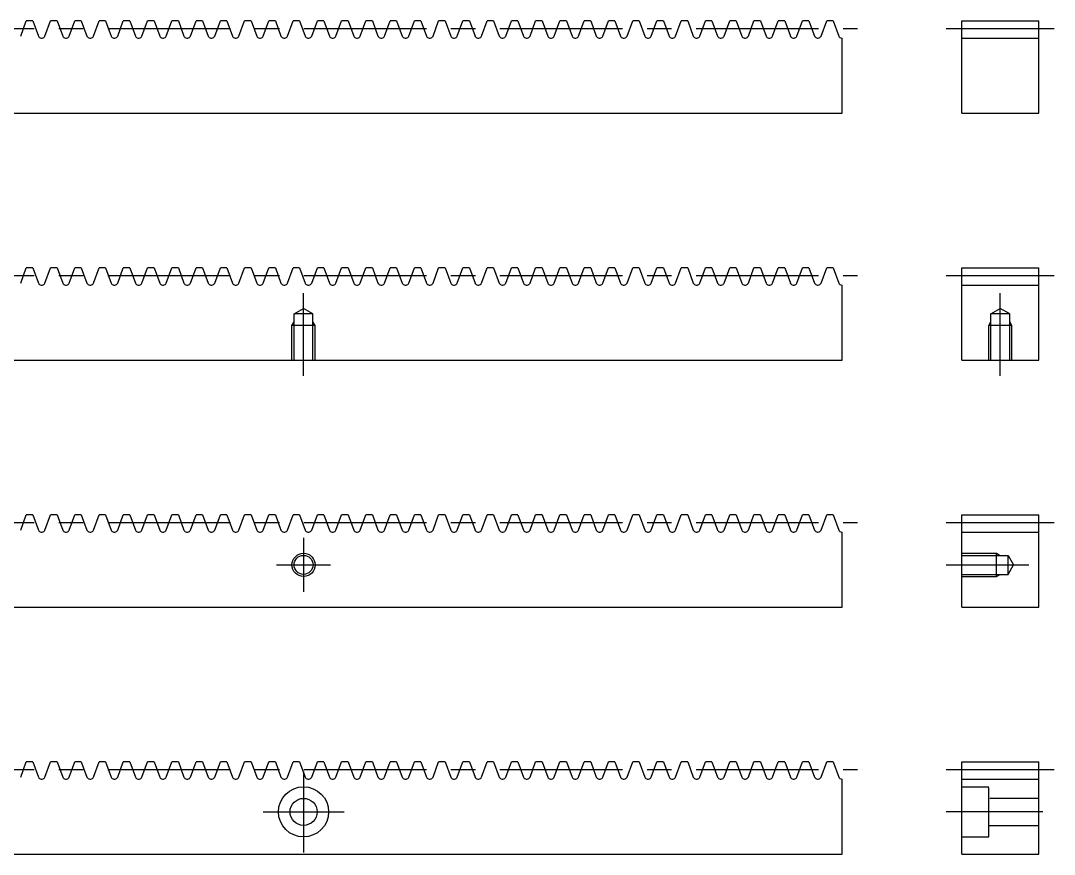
# Model space of a CAD drawing. Extents: x 0 to 537, y -23 to 123.
# Drawn here: x 403.1 to 537, y 15 to 123 of the extents above; entities that cross this region are included whole.
import ezdxf

# ---------------------------------------------------------------- set-up
doc = ezdxf.new("R2010")
doc.units = 0
doc.header["$LTSCALE"] = 0.5
doc.linetypes.add('CENTER', pattern=[50.8, 31.75, -6.35, 6.35, -6.35])
doc.linetypes.add('DASHED', pattern=[19.05, 12.7, -6.35])
for name, color, linetype in [('MSM_CENTER', 1, 'CENTER'), ('MSM_CONTINUOUS', 7, 'CONTINUOUS'), ('MSM_DASHED', 4, 'DASHED'), ('MSM_NARROW', 5, 'CONTINUOUS')]:
    doc.layers.add(name, color=color, linetype=linetype)

msp = doc.modelspace()

# ---------------------------------------------------------------- linework, layer by layer
at = {"layer": 'MSM_CENTER'}
for p, q in [((8, 122), (511.51, 122)), ((523, 122), (537, 122)), ((8, 90), (511.51, 90)), ((523, 90), (537, 90)), ((439.76, 77), (439.76, 87.71)), ((530, 77), (530, 87.71)), ((8, 58), (511.51, 58)), ((523, 58), (537, 58)), ((439.76, 56), (439.76, 49)), ((436.26, 52.5), (443.25, 52.5)), ((523, 52.5), (533.71, 52.5)), ((8, 26), (511.51, 26)), ((439.76, 25.75), (439.76, 15.25)), ((523, 26), (537, 26)), ((434.51, 20.5), (445, 20.5)), ((535.5, 20.5), (523, 20.5))]:
    msp.add_line(p, q, dxfattribs=at)
at = {"layer": 'MSM_CONTINUOUS'}
for p, q in [((403.12, 121), (403.85, 123)), ((404.69, 123), (403.85, 123)), ((404.69, 123), (405.42, 121)), ((406.26, 121), (406.99, 123)), ((407.83, 123), (406.99, 123)), ((407.83, 123), (408.56, 121)), ((409.4, 121), (410.13, 123)), ((410.97, 123), (410.13, 123)), ((410.97, 123), (411.7, 121)), ((412.54, 121), (413.27, 123)), ((414.11, 123), (413.27, 123)), ((414.11, 123), (414.84, 121)), ((415.69, 121), (416.41, 123)), ((417.26, 123), (416.41, 123)), ((417.26, 123), (417.98, 121)), ((418.83, 121), (419.56, 123)), ((420.4, 123), (419.56, 123)), ((420.4, 123), (421.13, 121)), ((421.97, 121), (422.7, 123)), ((423.54, 123), (422.7, 123)), ((423.54, 123), (424.27, 121)), ((425.11, 121), (425.84, 123)), ((426.68, 123), (425.84, 123)), ((426.68, 123), (427.41, 121)), ((428.25, 121), (428.98, 123)), ((429.82, 123), (428.98, 123)), ((429.82, 123), (430.55, 121)), ((431.39, 121), (432.12, 123)), ((432.96, 123), (432.12, 123)), ((432.96, 123), (433.69, 121)), ((434.54, 121), (435.26, 123)), ((436.11, 123), (435.26, 123)), ((436.11, 123), (436.83, 121)), ((437.68, 121), (438.4, 123)), ((439.25, 123), (438.4, 123)), ((439.25, 123), (439.98, 121)), ((440.82, 121), (441.55, 123)), ((442.39, 123), (441.55, 123)), ((442.39, 123), (443.12, 121)), ((443.96, 121), (444.69, 123)), ((445.53, 123), (444.69, 123)), ((445.53, 123), (446.26, 121)), ((447.1, 121), (447.83, 123)), ((448.67, 123), (447.83, 123)), ((448.67, 123), (449.4, 121)), ((450.24, 121), (450.97, 123)), ((451.81, 123), (450.97, 123)), ((451.81, 123), (452.54, 121)), ((453.38, 121), (454.11, 123)), ((454.96, 123), (454.11, 123)), ((454.96, 123), (455.68, 121)), ((456.53, 121), (457.25, 123)), ((458.1, 123), (457.25, 123)), ((458.1, 123), (458.83, 121)), ((459.67, 121), (460.4, 123)), ((461.24, 123), (460.4, 123)), ((461.24, 123), (461.97, 121)), ((462.81, 121), (463.54, 123)), ((464.38, 123), (463.54, 123)), ((464.38, 123), (465.11, 121)), ((465.95, 121), (466.68, 123)), ((467.52, 123), (466.68, 123)), ((467.52, 123), (468.25, 121)), ((469.09, 121), (469.82, 123)), ((470.66, 123), (469.82, 123)), ((470.66, 123), (471.39, 121)), ((472.23, 121), (472.96, 123)), ((473.81, 123), (472.96, 123)), ((473.81, 123), (474.53, 121)), ((475.38, 121), (476.1, 123)), ((476.95, 123), (476.1, 123)), ((476.95, 123), (477.67, 121)), ((478.52, 121), (479.25, 123)), ((480.09, 123), (479.25, 123)), ((480.09, 123), (480.82, 121)), ((481.66, 121), (482.39, 123)), ((483.23, 123), (482.39, 123)), ((483.23, 123), (483.96, 121)), ((484.8, 121), (485.53, 123)), ((486.37, 123), (485.53, 123)), ((486.37, 123), (487.1, 121)), ((487.94, 121), (488.67, 123)), ((489.51, 123), (488.67, 123)), ((489.51, 123), (490.24, 121)), ((491.08, 121), (491.81, 123)), ((492.65, 123), (491.81, 123)), ((492.65, 123), (493.38, 121)), ((494.23, 121), (494.95, 123)), ((495.8, 123), (494.95, 123)), ((495.8, 123), (496.52, 121)), ((497.37, 121), (498.1, 123)), ((498.94, 123), (498.1, 123)), ((498.94, 123), (499.67, 121)), ((500.51, 121), (501.24, 123)), ((502.08, 123), (501.24, 123)), ((502.08, 123), (502.81, 121)), ((503.65, 121), (504.38, 123)), ((505.22, 123), (504.38, 123)), ((505.22, 123), (505.95, 121)), ((506.79, 121), (507.52, 123)), ((508.36, 123), (507.52, 123)), ((508.36, 123), (509.09, 121)), ((525, 123), (535, 123)), ((525, 111), (525, 123)), ((535, 111), (535, 123)), ((405.78, 120.75), (405.9, 120.75)), ((408.92, 120.75), (409.05, 120.75)), ((412.06, 120.75), (412.19, 120.75)), ((415.2, 120.75), (415.33, 120.75)), ((418.34, 120.75), (418.47, 120.75)), ((421.48, 120.75), (421.61, 120.75)), ((424.62, 120.75), (424.75, 120.75)), ((427.77, 120.75), (427.89, 120.75)), ((430.91, 120.75), (431.04, 120.75)), ((434.05, 120.75), (434.18, 120.75)), ((437.19, 120.75), (437.32, 120.75)), ((440.33, 120.75), (440.46, 120.75)), ((443.47, 120.75), (443.6, 120.75)), ((446.62, 120.75), (446.74, 120.75)), ((449.76, 120.75), (449.89, 120.75)), ((452.9, 120.75), (453.03, 120.75)), ((456.04, 120.75), (456.17, 120.75)), ((459.18, 120.75), (459.31, 120.75)), ((462.32, 120.75), (462.45, 120.75)), ((465.47, 120.75), (465.59, 120.75)), ((468.61, 120.75), (468.74, 120.75)), ((471.75, 120.75), (471.88, 120.75)), ((474.89, 120.75), (475.02, 120.75)), ((478.03, 120.75), (478.16, 120.75)), ((481.17, 120.75), (481.3, 120.75)), ((484.32, 120.75), (484.44, 120.75)), ((487.46, 120.75), (487.59, 120.75)), ((490.6, 120.75), (490.73, 120.75)), ((493.74, 120.75), (493.87, 120.75)), ((496.88, 120.75), (497.01, 120.75)), ((500.02, 120.75), (500.15, 120.75)), ((503.16, 120.75), (503.29, 120.75)), ((506.31, 120.75), (506.43, 120.75)), ((509.45, 120.75), (509.51, 120.75)), ((509.51, 111), (509.51, 120.75)), ((525, 120.75), (535, 120.75)), ((10, 111), (509.51, 111)), ((525, 111), (535, 111)), ((403.12, 89), (403.85, 91)), ((404.69, 91), (403.85, 91)), ((404.69, 91), (405.42, 89)), ((406.26, 89), (406.99, 91)), ((407.83, 91), (406.99, 91)), ((407.83, 91), (408.56, 89)), ((409.4, 89), (410.13, 91)), ((410.97, 91), (410.13, 91)), ((410.97, 91), (411.7, 89)), ((412.54, 89), (413.27, 91)), ((414.11, 91), (413.27, 91)), ((414.11, 91), (414.84, 89)), ((415.69, 89), (416.41, 91)), ((417.26, 91), (416.41, 91)), ((417.26, 91), (417.98, 89)), ((418.83, 89), (419.56, 91)), ((420.4, 91), (419.56, 91)), ((420.4, 91), (421.13, 89)), ((421.97, 89), (422.7, 91)), ((423.54, 91), (422.7, 91)), ((423.54, 91), (424.27, 89)), ((425.11, 89), (425.84, 91)), ((426.68, 91), (425.84, 91)), ((426.68, 91), (427.41, 89)), ((428.25, 89), (428.98, 91)), ((429.82, 91), (428.98, 91)), ((429.82, 91), (430.55, 89)), ((431.39, 89), (432.12, 91)), ((432.96, 91), (432.12, 91)), ((432.96, 91), (433.69, 89)), ((434.54, 89), (435.26, 91)), ((436.11, 91), (435.26, 91)), ((436.11, 91), (436.83, 89)), ((437.68, 89), (438.4, 91)), ((439.25, 91), (438.4, 91)), ((439.25, 91), (439.98, 89)), ((440.82, 89), (441.55, 91)), ((442.39, 91), (441.55, 91)), ((442.39, 91), (443.12, 89)), ((443.96, 89), (444.69, 91)), ((445.53, 91), (444.69, 91)), ((445.53, 91), (446.26, 89)), ((447.1, 89), (447.83, 91)), ((448.67, 91), (447.83, 91)), ((448.67, 91), (449.4, 89)), ((450.24, 89), (450.97, 91)), ((451.81, 91), (450.97, 91)), ((451.81, 91), (452.54, 89)), ((453.38, 89), (454.11, 91)), ((454.96, 91), (454.11, 91)), ((454.96, 91), (455.68, 89)), ((456.53, 89), (457.25, 91)), ((458.1, 91), (457.25, 91)), ((458.1, 91), (458.83, 89)), ((459.67, 89), (460.4, 91)), ((461.24, 91), (460.4, 91)), ((461.24, 91), (461.97, 89)), ((462.81, 89), (463.54, 91)), ((464.38, 91), (463.54, 91)), ((464.38, 91), (465.11, 89)), ((465.95, 89), (466.68, 91)), ((467.52, 91), (466.68, 91)), ((467.52, 91), (468.25, 89)), ((469.09, 89), (469.82, 91)), ((470.66, 91), (469.82, 91)), ((470.66, 91), (471.39, 89)), ((472.23, 89), (472.96, 91)), ((473.81, 91), (472.96, 91)), ((473.81, 91), (474.53, 89)), ((475.38, 89), (476.1, 91)), ((476.95, 91), (476.1, 91)), ((476.95, 91), (477.67, 89)), ((478.52, 89), (479.25, 91)), ((480.09, 91), (479.25, 91)), ((480.09, 91), (480.82, 89)), ((481.66, 89), (482.39, 91)), ((483.23, 91), (482.39, 91)), ((483.23, 91), (483.96, 89)), ((484.8, 89), (485.53, 91)), ((486.37, 91), (485.53, 91)), ((486.37, 91), (487.1, 89)), ((487.94, 89), (488.67, 91)), ((489.51, 91), (488.67, 91)), ((489.51, 91), (490.24, 89)), ((491.08, 89), (491.81, 91)), ((492.65, 91), (491.81, 91)), ((492.65, 91), (493.38, 89)), ((494.23, 89), (494.95, 91)), ((495.8, 91), (494.95, 91)), ((495.8, 91), (496.52, 89)), ((497.37, 89), (498.1, 91)), ((498.94, 91), (498.1, 91)), ((498.94, 91), (499.67, 89)), ((500.51, 89), (501.24, 91)), ((502.08, 91), (501.24, 91)), ((502.08, 91), (502.81, 89)), ((503.65, 89), (504.38, 91)), ((505.22, 91), (504.38, 91)), ((505.22, 91), (505.95, 89)), ((506.79, 89), (507.52, 91)), ((508.36, 91), (507.52, 91)), ((508.36, 91), (509.09, 89)), ((525, 91), (535, 91)), ((525, 79), (525, 91)), ((535, 79), (535, 91)), ((405.78, 88.75), (405.9, 88.75)), ((408.92, 88.75), (409.05, 88.75)), ((412.06, 88.75), (412.19, 88.75)), ((415.2, 88.75), (415.33, 88.75)), ((418.34, 88.75), (418.47, 88.75)), ((421.48, 88.75), (421.61, 88.75)), ((424.62, 88.75), (424.75, 88.75)), ((427.77, 88.75), (427.89, 88.75)), ((430.91, 88.75), (431.04, 88.75)), ((434.05, 88.75), (434.18, 88.75)), ((437.19, 88.75), (437.32, 88.75)), ((440.33, 88.75), (440.46, 88.75)), ((443.47, 88.75), (443.6, 88.75)), ((446.62, 88.75), (446.74, 88.75)), ((449.76, 88.75), (449.89, 88.75)), ((452.9, 88.75), (453.03, 88.75)), ((456.04, 88.75), (456.17, 88.75)), ((459.18, 88.75), (459.31, 88.75)), ((462.32, 88.75), (462.45, 88.75)), ((465.47, 88.75), (465.59, 88.75)), ((468.61, 88.75), (468.74, 88.75)), ((471.75, 88.75), (471.88, 88.75)), ((474.89, 88.75), (475.02, 88.75)), ((478.03, 88.75), (478.16, 88.75)), ((481.17, 88.75), (481.3, 88.75)), ((484.32, 88.75), (484.44, 88.75)), ((487.46, 88.75), (487.59, 88.75)), ((490.6, 88.75), (490.73, 88.75)), ((493.74, 88.75), (493.87, 88.75)), ((496.88, 88.75), (497.01, 88.75)), ((500.02, 88.75), (500.15, 88.75)), ((503.16, 88.75), (503.29, 88.75)), ((506.31, 88.75), (506.43, 88.75)), ((509.45, 88.75), (509.51, 88.75)), ((509.51, 79), (509.51, 88.75)), ((525, 88.75), (535, 88.75)), ((10, 79), (509.51, 79)), ((525, 79), (535, 79)), ((403.12, 57), (403.85, 59)), ((404.69, 59), (403.85, 59)), ((404.69, 59), (405.42, 57)), ((406.26, 57), (406.99, 59)), ((407.83, 59), (406.99, 59)), ((407.83, 59), (408.56, 57)), ((409.4, 57), (410.13, 59)), ((410.97, 59), (410.13, 59)), ((410.97, 59), (411.7, 57)), ((412.54, 57), (413.27, 59)), ((414.11, 59), (413.27, 59)), ((414.11, 59), (414.84, 57)), ((415.69, 57), (416.41, 59)), ((417.26, 59), (416.41, 59)), ((417.26, 59), (417.98, 57)), ((418.83, 57), (419.56, 59)), ((420.4, 59), (419.56, 59)), ((420.4, 59), (421.13, 57)), ((421.97, 57), (422.7, 59)), ((423.54, 59), (422.7, 59)), ((423.54, 59), (424.27, 57)), ((425.11, 57), (425.84, 59)), ((426.68, 59), (425.84, 59)), ((426.68, 59), (427.41, 57)), ((428.25, 57), (428.98, 59)), ((429.82, 59), (428.98, 59)), ((429.82, 59), (430.55, 57)), ((431.39, 57), (432.12, 59)), ((432.96, 59), (432.12, 59)), ((432.96, 59), (433.69, 57)), ((434.54, 57), (435.26, 59)), ((436.11, 59), (435.26, 59)), ((436.11, 59), (436.83, 57)), ((437.68, 57), (438.4, 59)), ((439.25, 59), (438.4, 59)), ((439.25, 59), (439.98, 57)), ((440.82, 57), (441.55, 59)), ((442.39, 59), (441.55, 59)), ((442.39, 59), (443.12, 57)), ((443.96, 57), (444.69, 59)), ((445.53, 59), (444.69, 59)), ((445.53, 59), (446.26, 57)), ((447.1, 57), (447.83, 59)), ((448.67, 59), (447.83, 59)), ((448.67, 59), (449.4, 57)), ((450.24, 57), (450.97, 59)), ((451.81, 59), (450.97, 59)), ((451.81, 59), (452.54, 57)), ((453.38, 57), (454.11, 59)), ((454.96, 59), (454.11, 59)), ((454.96, 59), (455.68, 57)), ((456.53, 57), (457.25, 59)), ((458.1, 59), (457.25, 59)), ((458.1, 59), (458.83, 57)), ((459.67, 57), (460.4, 59)), ((461.24, 59), (460.4, 59)), ((461.24, 59), (461.97, 57)), ((462.81, 57), (463.54, 59)), ((464.38, 59), (463.54, 59)), ((464.38, 59), (465.11, 57)), ((465.95, 57), (466.68, 59)), ((467.52, 59), (466.68, 59)), ((467.52, 59), (468.25, 57)), ((469.09, 57), (469.82, 59)), ((470.66, 59), (469.82, 59)), ((470.66, 59), (471.39, 57)), ((472.23, 57), (472.96, 59)), ((473.81, 59), (472.96, 59)), ((473.81, 59), (474.53, 57)), ((475.38, 57), (476.1, 59)), ((476.95, 59), (476.1, 59)), ((476.95, 59), (477.67, 57)), ((478.52, 57), (479.25, 59)), ((480.09, 59), (479.25, 59)), ((480.09, 59), (480.82, 57)), ((481.66, 57), (482.39, 59)), ((483.23, 59), (482.39, 59)), ((483.23, 59), (483.96, 57)), ((484.8, 57), (485.53, 59)), ((486.37, 59), (485.53, 59)), ((486.37, 59), (487.1, 57)), ((487.94, 57), (488.67, 59)), ((489.51, 59), (488.67, 59)), ((489.51, 59), (490.24, 57)), ((491.08, 57), (491.81, 59)), ((492.65, 59), (491.81, 59)), ((492.65, 59), (493.38, 57)), ((494.23, 57), (494.95, 59)), ((495.8, 59), (494.95, 59)), ((495.8, 59), (496.52, 57)), ((497.37, 57), (498.1, 59)), ((498.94, 59), (498.1, 59)), ((498.94, 59), (499.67, 57)), ((500.51, 57), (501.24, 59)), ((502.08, 59), (501.24, 59)), ((502.08, 59), (502.81, 57)), ((503.65, 57), (504.38, 59)), ((505.22, 59), (504.38, 59)), ((505.22, 59), (505.95, 57)), ((506.79, 57), (507.52, 59)), ((508.36, 59), (507.52, 59)), ((508.36, 59), (509.09, 57)), ((525, 59), (535, 59)), ((525, 47), (525, 59)), ((535, 47), (535, 59)), ((405.78, 56.75), (405.9, 56.75)), ((408.92, 56.75), (409.05, 56.75)), ((412.06, 56.75), (412.19, 56.75)), ((415.2, 56.75), (415.33, 56.75)), ((418.34, 56.75), (418.47, 56.75)), ((421.48, 56.75), (421.61, 56.75)), ((424.62, 56.75), (424.75, 56.75)), ((427.77, 56.75), (427.89, 56.75)), ((430.91, 56.75), (431.04, 56.75)), ((434.05, 56.75), (434.18, 56.75)), ((437.19, 56.75), (437.32, 56.75)), ((440.33, 56.75), (440.46, 56.75)), ((443.47, 56.75), (443.6, 56.75)), ((446.62, 56.75), (446.74, 56.75)), ((449.76, 56.75), (449.89, 56.75)), ((452.9, 56.75), (453.03, 56.75)), ((456.04, 56.75), (456.17, 56.75)), ((459.18, 56.75), (459.31, 56.75)), ((462.32, 56.75), (462.45, 56.75)), ((465.47, 56.75), (465.59, 56.75)), ((468.61, 56.75), (468.74, 56.75)), ((471.75, 56.75), (471.88, 56.75)), ((474.89, 56.75), (475.02, 56.75)), ((478.03, 56.75), (478.16, 56.75)), ((481.17, 56.75), (481.3, 56.75)), ((484.32, 56.75), (484.44, 56.75)), ((487.46, 56.75), (487.59, 56.75)), ((490.6, 56.75), (490.73, 56.75)), ((493.74, 56.75), (493.87, 56.75)), ((496.88, 56.75), (497.01, 56.75)), ((500.02, 56.75), (500.15, 56.75)), ((503.16, 56.75), (503.29, 56.75)), ((506.31, 56.75), (506.43, 56.75)), ((509.45, 56.75), (509.51, 56.75)), ((509.51, 47), (509.51, 56.75)), ((525, 56.75), (535, 56.75)), ((10, 47), (509.51, 47)), ((525, 47), (535, 47)), ((403.12, 25), (403.85, 27)), ((404.69, 27), (403.85, 27)), ((404.69, 27), (405.42, 25)), ((406.26, 25), (406.99, 27)), ((407.83, 27), (406.99, 27)), ((407.83, 27), (408.56, 25)), ((409.4, 25), (410.13, 27)), ((410.97, 27), (410.13, 27)), ((410.97, 27), (411.7, 25)), ((412.54, 25), (413.27, 27)), ((414.11, 27), (413.27, 27)), ((414.11, 27), (414.84, 25)), ((415.69, 25), (416.41, 27)), ((417.26, 27), (416.41, 27)), ((417.26, 27), (417.98, 25)), ((418.83, 25), (419.56, 27)), ((420.4, 27), (419.56, 27)), ((420.4, 27), (421.13, 25)), ((421.97, 25), (422.7, 27)), ((423.54, 27), (422.7, 27)), ((423.54, 27), (424.27, 25)), ((425.11, 25), (425.84, 27)), ((426.68, 27), (425.84, 27)), ((426.68, 27), (427.41, 25)), ((428.25, 25), (428.98, 27)), ((429.82, 27), (428.98, 27)), ((429.82, 27), (430.55, 25)), ((431.39, 25), (432.12, 27)), ((432.96, 27), (432.12, 27)), ((432.96, 27), (433.69, 25)), ((434.54, 25), (435.26, 27)), ((436.11, 27), (435.26, 27)), ((436.11, 27), (436.83, 25)), ((437.68, 25), (438.4, 27)), ((439.25, 27), (438.4, 27)), ((439.25, 27), (439.98, 25)), ((440.82, 25), (441.55, 27)), ((442.39, 27), (441.55, 27)), ((442.39, 27), (443.12, 25)), ((443.96, 25), (444.69, 27)), ((445.53, 27), (444.69, 27)), ((445.53, 27), (446.26, 25)), ((447.1, 25), (447.83, 27)), ((448.67, 27), (447.83, 27)), ((448.67, 27), (449.4, 25)), ((450.24, 25), (450.97, 27)), ((451.81, 27), (450.97, 27)), ((451.81, 27), (452.54, 25)), ((453.38, 25), (454.11, 27)), ((454.96, 27), (454.11, 27)), ((454.96, 27), (455.68, 25)), ((456.53, 25), (457.25, 27)), ((458.1, 27), (457.25, 27)), ((458.1, 27), (458.83, 25)), ((459.67, 25), (460.4, 27)), ((461.24, 27), (460.4, 27)), ((461.24, 27), (461.97, 25)), ((462.81, 25), (463.54, 27)), ((464.38, 27), (463.54, 27)), ((464.38, 27), (465.11, 25)), ((465.95, 25), (466.68, 27)), ((467.52, 27), (466.68, 27)), ((467.52, 27), (468.25, 25)), ((469.09, 25), (469.82, 27)), ((470.66, 27), (469.82, 27)), ((470.66, 27), (471.39, 25)), ((472.23, 25), (472.96, 27)), ((473.81, 27), (472.96, 27)), ((473.81, 27), (474.53, 25)), ((475.38, 25), (476.1, 27)), ((476.95, 27), (476.1, 27)), ((476.95, 27), (477.67, 25)), ((478.52, 25), (479.25, 27)), ((480.09, 27), (479.25, 27)), ((480.09, 27), (480.82, 25)), ((481.66, 25), (482.39, 27)), ((483.23, 27), (482.39, 27)), ((483.23, 27), (483.96, 25)), ((484.8, 25), (485.53, 27)), ((486.37, 27), (485.53, 27)), ((486.37, 27), (487.1, 25)), ((487.94, 25), (488.67, 27)), ((489.51, 27), (488.67, 27)), ((489.51, 27), (490.24, 25)), ((491.08, 25), (491.81, 27)), ((492.65, 27), (491.81, 27)), ((492.65, 27), (493.38, 25)), ((494.23, 25), (494.95, 27)), ((495.8, 27), (494.95, 27)), ((495.8, 27), (496.52, 25)), ((497.37, 25), (498.1, 27)), ((498.94, 27), (498.1, 27)), ((498.94, 27), (499.67, 25)), ((500.51, 25), (501.24, 27)), ((502.08, 27), (501.24, 27)), ((502.08, 27), (502.81, 25)), ((503.65, 25), (504.38, 27)), ((505.22, 27), (504.38, 27)), ((505.22, 27), (505.95, 25)), ((506.79, 25), (507.52, 27)), ((508.36, 27), (507.52, 27)), ((508.36, 27), (509.09, 25)), ((525, 27), (535, 27)), ((525, 15), (525, 27)), ((535, 15), (535, 27)), ((405.78, 24.75), (405.9, 24.75)), ((408.92, 24.75), (409.05, 24.75)), ((412.06, 24.75), (412.19, 24.75)), ((415.2, 24.75), (415.33, 24.75)), ((418.34, 24.75), (418.47, 24.75)), ((421.48, 24.75), (421.61, 24.75)), ((424.62, 24.75), (424.75, 24.75)), ((427.77, 24.75), (427.89, 24.75)), ((430.91, 24.75), (431.04, 24.75)), ((434.05, 24.75), (434.18, 24.75)), ((437.19, 24.75), (437.32, 24.75)), ((440.33, 24.75), (440.46, 24.75)), ((443.47, 24.75), (443.6, 24.75)), ((446.62, 24.75), (446.74, 24.75)), ((449.76, 24.75), (449.89, 24.75)), ((452.9, 24.75), (453.03, 24.75)), ((456.04, 24.75), (456.17, 24.75)), ((459.18, 24.75), (459.31, 24.75)), ((462.32, 24.75), (462.45, 24.75)), ((465.47, 24.75), (465.59, 24.75)), ((468.61, 24.75), (468.74, 24.75)), ((471.75, 24.75), (471.88, 24.75)), ((474.89, 24.75), (475.02, 24.75)), ((478.03, 24.75), (478.16, 24.75)), ((481.17, 24.75), (481.3, 24.75)), ((484.32, 24.75), (484.44, 24.75)), ((487.46, 24.75), (487.59, 24.75)), ((490.6, 24.75), (490.73, 24.75)), ((493.74, 24.75), (493.87, 24.75)), ((496.88, 24.75), (497.01, 24.75)), ((500.02, 24.75), (500.15, 24.75)), ((503.16, 24.75), (503.29, 24.75)), ((506.31, 24.75), (506.43, 24.75)), ((509.45, 24.75), (509.51, 24.75)), ((509.51, 15), (509.51, 24.75)), ((525, 24.75), (535, 24.75)), ((10, 15), (509.51, 15)), ((525, 15), (535, 15))]:
    msp.add_line(p, q, dxfattribs=at)
for centre, radius in [((439.76, 52.5), 1.23), ((439.76, 20.5), 3.25), ((439.76, 20.5), 1.75)]:
    msp.add_circle(centre, radius, dxfattribs=at)
for centre, start, end in [((405.78, 121.13), 200, 270), ((405.9, 121.13), 270, 340), ((408.92, 121.13), 200, 270), ((409.05, 121.13), 270, 340), ((412.06, 121.13), 200, 270), ((412.19, 121.13), 270, 340), ((415.2, 121.13), 200, 270), ((415.33, 121.13), 270, 340), ((418.34, 121.13), 200, 270), ((418.47, 121.13), 270, 340), ((421.48, 121.13), 200, 270), ((421.61, 121.13), 270, 340), ((424.62, 121.13), 200, 270), ((424.75, 121.13), 270, 340), ((427.77, 121.13), 200, 270), ((427.89, 121.13), 270, 340), ((430.91, 121.13), 200, 270), ((431.04, 121.13), 270, 340), ((434.05, 121.13), 200, 270), ((434.18, 121.13), 270, 340), ((437.19, 121.13), 200, 270), ((437.32, 121.13), 270, 340), ((440.33, 121.13), 200, 270), ((440.46, 121.13), 270, 340), ((443.47, 121.13), 200, 270), ((443.6, 121.13), 270, 340), ((446.62, 121.13), 200, 270), ((446.74, 121.13), 270, 340), ((449.76, 121.13), 200, 270), ((449.89, 121.13), 270, 340), ((452.9, 121.13), 200, 270), ((453.03, 121.13), 270, 340), ((456.04, 121.13), 200, 270), ((456.17, 121.13), 270, 340), ((459.18, 121.13), 200, 270), ((459.31, 121.13), 270, 340), ((462.32, 121.13), 200, 270), ((462.45, 121.13), 270, 340), ((465.47, 121.13), 200, 270), ((465.59, 121.13), 270, 340), ((468.61, 121.13), 200, 270), ((468.74, 121.13), 270, 340), ((471.75, 121.13), 200, 270), ((471.88, 121.13), 270, 340), ((474.89, 121.13), 200, 270), ((475.02, 121.13), 270, 340), ((478.03, 121.13), 200, 270), ((478.16, 121.13), 270, 340), ((481.17, 121.13), 200, 270), ((481.3, 121.13), 270, 340), ((484.32, 121.13), 200, 270), ((484.44, 121.13), 270, 340), ((487.46, 121.13), 200, 270), ((487.59, 121.13), 270, 340), ((490.6, 121.13), 200, 270), ((490.73, 121.13), 270, 340), ((493.74, 121.13), 200, 270), ((493.87, 121.13), 270, 340), ((496.88, 121.13), 200, 270), ((497.01, 121.13), 270, 340), ((500.02, 121.13), 200, 270), ((500.15, 121.13), 270, 340), ((503.16, 121.13), 200, 270), ((503.29, 121.13), 270, 340), ((506.31, 121.13), 200, 270), ((506.43, 121.13), 270, 340), ((509.45, 121.13), 200, 270), ((405.78, 89.13), 200, 270), ((405.9, 89.13), 270, 340), ((408.92, 89.13), 200, 270), ((409.05, 89.13), 270, 340), ((412.06, 89.13), 200, 270), ((412.19, 89.13), 270, 340), ((415.2, 89.13), 200, 270), ((415.33, 89.13), 270, 340), ((418.34, 89.13), 200, 270), ((418.47, 89.13), 270, 340), ((421.48, 89.13), 200, 270), ((421.61, 89.13), 270, 340), ((424.62, 89.13), 200, 270), ((424.75, 89.13), 270, 340), ((427.77, 89.13), 200, 270), ((427.89, 89.13), 270, 340), ((430.91, 89.13), 200, 270), ((431.04, 89.13), 270, 340), ((434.05, 89.13), 200, 270), ((434.18, 89.13), 270, 340), ((437.19, 89.13), 200, 270), ((437.32, 89.13), 270, 340), ((440.33, 89.13), 200, 270), ((440.46, 89.13), 270, 340), ((443.47, 89.13), 200, 270), ((443.6, 89.13), 270, 340), ((446.62, 89.13), 200, 270), ((446.74, 89.13), 270, 340), ((449.76, 89.13), 200, 270), ((449.89, 89.13), 270, 340), ((452.9, 89.13), 200, 270), ((453.03, 89.13), 270, 340), ((456.04, 89.13), 200, 270), ((456.17, 89.13), 270, 340), ((459.18, 89.13), 200, 270), ((459.31, 89.13), 270, 340), ((462.32, 89.13), 200, 270), ((462.45, 89.13), 270, 340), ((465.47, 89.13), 200, 270), ((465.59, 89.13), 270, 340), ((468.61, 89.13), 200, 270), ((468.74, 89.13), 270, 340), ((471.75, 89.13), 200, 270), ((471.88, 89.13), 270, 340), ((474.89, 89.13), 200, 270), ((475.02, 89.13), 270, 340), ((478.03, 89.13), 200, 270), ((478.16, 89.13), 270, 340), ((481.17, 89.13), 200, 270), ((481.3, 89.13), 270, 340), ((484.32, 89.13), 200, 270), ((484.44, 89.13), 270, 340), ((487.46, 89.13), 200, 270), ((487.59, 89.13), 270, 340), ((490.6, 89.13), 200, 270), ((490.73, 89.13), 270, 340), ((493.74, 89.13), 200, 270), ((493.87, 89.13), 270, 340), ((496.88, 89.13), 200, 270), ((497.01, 89.13), 270, 340), ((500.02, 89.13), 200, 270), ((500.15, 89.13), 270, 340), ((503.16, 89.13), 200, 270), ((503.29, 89.13), 270, 340), ((506.31, 89.13), 200, 270), ((506.43, 89.13), 270, 340), ((509.45, 89.13), 200, 270), ((405.78, 57.13), 200, 270), ((405.9, 57.13), 270, 340), ((408.92, 57.13), 200, 270), ((409.05, 57.13), 270, 340), ((412.06, 57.13), 200, 270), ((412.19, 57.13), 270, 340), ((415.2, 57.13), 200, 270), ((415.33, 57.13), 270, 340), ((418.34, 57.13), 200, 270), ((418.47, 57.13), 270, 340), ((421.48, 57.13), 200, 270), ((421.61, 57.13), 270, 340), ((424.62, 57.13), 200, 270), ((424.75, 57.13), 270, 340), ((427.77, 57.13), 200, 270), ((427.89, 57.13), 270, 340), ((430.91, 57.13), 200, 270), ((431.04, 57.13), 270, 340), ((434.05, 57.13), 200, 270), ((434.18, 57.13), 270, 340), ((437.19, 57.13), 200, 270), ((437.32, 57.13), 270, 340), ((440.33, 57.13), 200, 270), ((440.46, 57.13), 270, 340), ((443.47, 57.13), 200, 270), ((443.6, 57.13), 270, 340), ((446.62, 57.13), 200, 270), ((446.74, 57.13), 270, 340), ((449.76, 57.13), 200, 270), ((449.89, 57.13), 270, 340), ((452.9, 57.13), 200, 270), ((453.03, 57.13), 270, 340), ((456.04, 57.13), 200, 270), ((456.17, 57.13), 270, 340), ((459.18, 57.13), 200, 270), ((459.31, 57.13), 270, 340), ((462.32, 57.13), 200, 270), ((462.45, 57.13), 270, 340), ((465.47, 57.13), 200, 270), ((465.59, 57.13), 270, 340), ((468.61, 57.13), 200, 270), ((468.74, 57.13), 270, 340), ((471.75, 57.13), 200, 270), ((471.88, 57.13), 270, 340), ((474.89, 57.13), 200, 270), ((475.02, 57.13), 270, 340), ((478.03, 57.13), 200, 270), ((478.16, 57.13), 270, 340), ((481.17, 57.13), 200, 270), ((481.3, 57.13), 270, 340), ((484.32, 57.13), 200, 270), ((484.44, 57.13), 270, 340), ((487.46, 57.13), 200, 270), ((487.59, 57.13), 270, 340), ((490.6, 57.13), 200, 270), ((490.73, 57.13), 270, 340), ((493.74, 57.13), 200, 270), ((493.87, 57.13), 270, 340), ((496.88, 57.13), 200, 270), ((497.01, 57.13), 270, 340), ((500.02, 57.13), 200, 270), ((500.15, 57.13), 270, 340), ((503.16, 57.13), 200, 270), ((503.29, 57.13), 270, 340), ((506.31, 57.13), 200, 270), ((506.43, 57.13), 270, 340), ((509.45, 57.13), 200, 270), ((405.78, 25.13), 200, 270), ((405.9, 25.13), 270, 340), ((408.92, 25.13), 200, 270), ((409.05, 25.13), 270, 340), ((412.06, 25.13), 200, 270), ((412.19, 25.13), 270, 340), ((415.2, 25.13), 200, 270), ((415.33, 25.13), 270, 340), ((418.34, 25.13), 200, 270), ((418.47, 25.13), 270, 340), ((421.48, 25.13), 200, 270), ((421.61, 25.13), 270, 340), ((424.62, 25.13), 200, 270), ((424.75, 25.13), 270, 340), ((427.77, 25.13), 200, 270), ((427.89, 25.13), 270, 340), ((430.91, 25.13), 200, 270), ((431.04, 25.13), 270, 340), ((434.05, 25.13), 200, 270), ((434.18, 25.13), 270, 340), ((437.19, 25.13), 200, 270), ((437.32, 25.13), 270, 340), ((440.33, 25.13), 200, 270), ((440.46, 25.13), 270, 340), ((443.47, 25.13), 200, 270), ((443.6, 25.13), 270, 340), ((446.62, 25.13), 200, 270), ((446.74, 25.13), 270, 340), ((449.76, 25.13), 200, 270), ((449.89, 25.13), 270, 340), ((452.9, 25.13), 200, 270), ((453.03, 25.13), 270, 340), ((456.04, 25.13), 200, 270), ((456.17, 25.13), 270, 340), ((459.18, 25.13), 200, 270), ((459.31, 25.13), 270, 340), ((462.32, 25.13), 200, 270), ((462.45, 25.13), 270, 340), ((465.47, 25.13), 200, 270), ((465.59, 25.13), 270, 340), ((468.61, 25.13), 200, 270), ((468.74, 25.13), 270, 340), ((471.75, 25.13), 200, 270), ((471.88, 25.13), 270, 340), ((474.89, 25.13), 200, 270), ((475.02, 25.13), 270, 340), ((478.03, 25.13), 200, 270), ((478.16, 25.13), 270, 340), ((481.17, 25.13), 200, 270), ((481.3, 25.13), 270, 340), ((484.32, 25.13), 200, 270), ((484.44, 25.13), 270, 340), ((487.46, 25.13), 200, 270), ((487.59, 25.13), 270, 340), ((490.6, 25.13), 200, 270), ((490.73, 25.13), 270, 340), ((493.74, 25.13), 200, 270), ((493.87, 25.13), 270, 340), ((496.88, 25.13), 200, 270), ((497.01, 25.13), 270, 340), ((500.02, 25.13), 200, 270), ((500.15, 25.13), 270, 340), ((503.16, 25.13), 200, 270), ((503.29, 25.13), 270, 340), ((506.31, 25.13), 200, 270), ((506.43, 25.13), 270, 340), ((509.45, 25.13), 200, 270)]:
    msp.add_arc(centre, 0.38, start, end, dxfattribs=at)
at = {"layer": 'MSM_DASHED'}
for p, q in [((438.53, 85), (439.76, 85.71)), ((440.98, 85), (439.76, 85.71)), ((528.77, 85), (530, 85.71)), ((531.23, 85), (530, 85.71)), ((440.98, 85), (438.53, 85)), ((438.53, 79), (438.53, 85)), ((440.98, 79), (440.98, 85)), ((531.23, 85), (528.77, 85)), ((528.77, 79), (528.77, 85)), ((531.23, 79), (531.23, 85)), ((438.26, 83.5), (438.53, 83.97)), ((441.26, 83.5), (438.26, 83.5)), ((438.26, 79), (438.26, 83.5)), ((441.26, 83.5), (440.98, 83.97)), ((441.26, 79), (441.26, 83.5)), ((528.5, 83.5), (528.77, 83.97)), ((531.5, 83.5), (528.5, 83.5)), ((528.5, 79), (528.5, 83.5)), ((531.5, 83.5), (531.23, 83.97)), ((531.5, 79), (531.5, 83.5)), ((525, 54), (529.5, 54)), ((525, 53.73), (531, 53.73)), ((529.5, 54), (529.97, 53.73)), ((529.5, 51), (529.5, 54)), ((531, 51.27), (531, 53.73)), ((531, 53.73), (531.71, 52.5)), ((531, 51.27), (531.71, 52.5)), ((525, 51.27), (531, 51.27)), ((525, 51), (529.5, 51)), ((529.5, 51), (529.97, 51.27)), ((525, 23.75), (528.5, 23.75)), ((528.5, 17.25), (528.5, 23.75)), ((535, 22.25), (528.5, 22.25)), ((528.5, 18.75), (535, 18.75)), ((525, 17.25), (528.5, 17.25))]:
    msp.add_line(p, q, dxfattribs=at)
at = {"layer": 'MSM_NARROW'}
msp.add_circle((439.76, 52.5), 1.5, dxfattribs=at)

doc.saveas('drawing.dxf')
